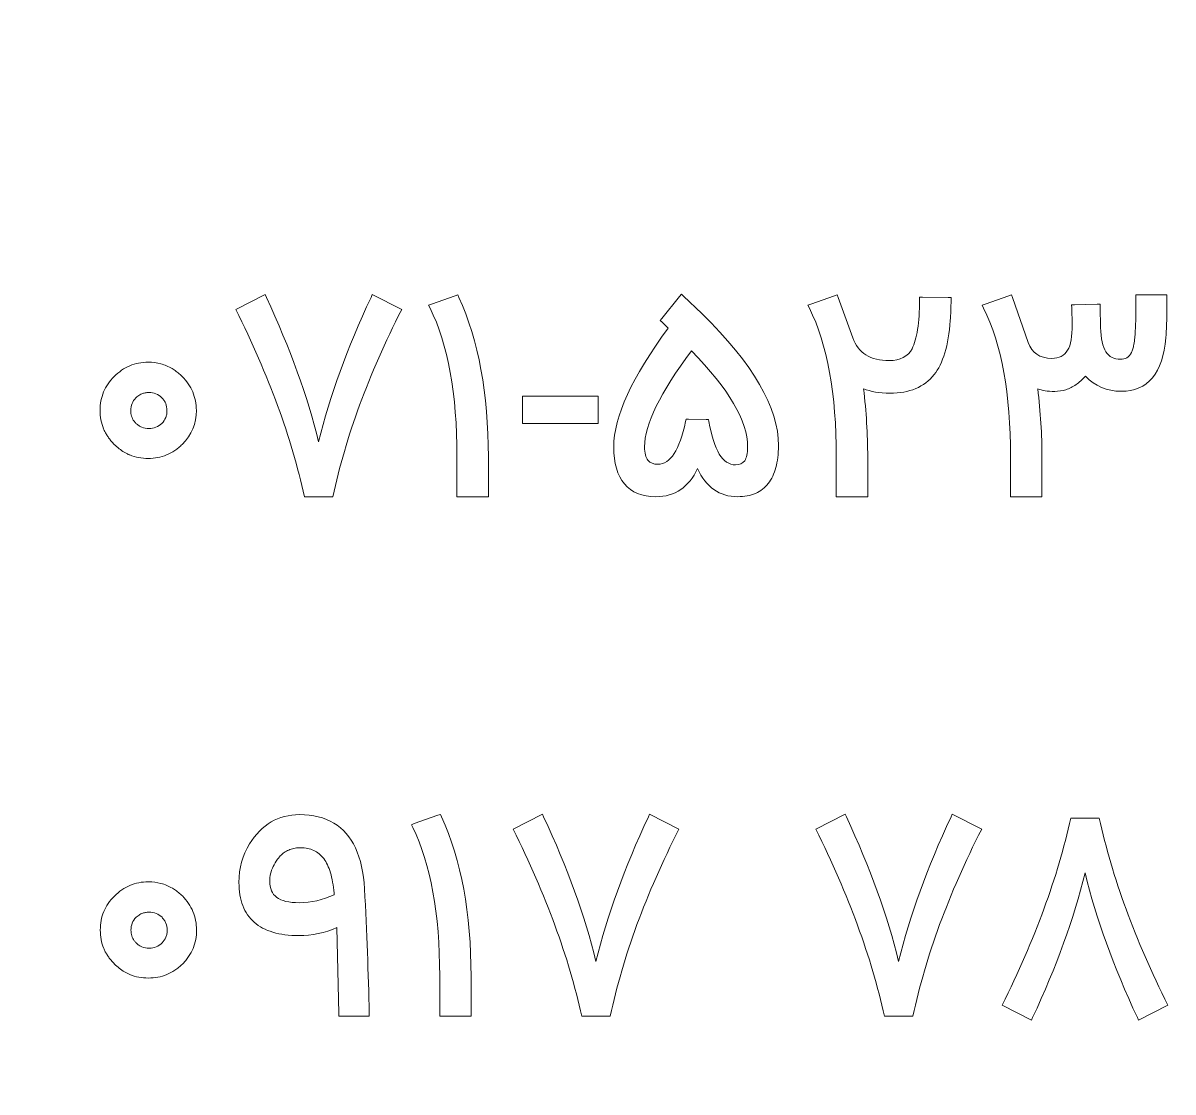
# Model space of a CAD drawing. Header units: millimetres. Extents: x -33 to 258, y -95 to 44.
# Drawn here: x 5.38 to 42.55, y -60.13 to -25.58 of the extents above; entities that cross this region are included whole.
import ezdxf

# ---------------------------------------------------------------- set-up
doc = ezdxf.new("R2010")
doc.units = ezdxf.units.MM
doc.header["$MEASUREMENT"] = 0
doc.layers.add('Layer 1', color=7, linetype='Continuous')

msp = doc.modelspace()

# ---------------------------------------------------------------- linework, layer by layer
at = {"layer": 'Layer 1', "color": 250, "lineweight": 18}
msp.add_open_spline([(-33.0567, -94.6882), (-33.0567, -94.6882), (105.7495, -94.6882), (105.7495, -94.6882), (105.7495, -94.6882), (105.7495, 44.118), (105.7495, 44.118), (105.7495, 44.118), (-33.0567, 44.118), (-33.0567, 44.118), (-33.0567, 44.118), (-33.0567, -94.6882), (-33.0567, -94.6882)], degree=3, knots=[0, 0, 0, 0, 0.25, 0.25, 0.25, 0.5, 0.5, 0.5, 0.75, 0.75, 0.75, 1, 1, 1, 1], dxfattribs=at)
at = {"layer": 'Layer 1', "color": 250, "lineweight": 9}
for points, knots in [([(17.6203, -34.8402), (16.5491, -36.9416), (15.808, -38.9577), (15.3972, -40.8901), (15.3972, -40.8901), (14.4761, -40.8901), (14.4761, -40.8901), (14.0574, -38.983), (13.3179, -36.9653), (12.2593, -34.8402), (12.2593, -34.8402), (13.2041, -34.3582), (13.2041, -34.3582), (13.2041, -34.3582), (13.2452, -34.4467), (13.2452, -34.4467), (14.0131, -36.0947), (14.5772, -37.651), (14.9343, -39.1173), (15.2961, -37.6479), (15.8602, -36.0915), (16.6297, -34.4467), (16.6297, -34.4467), (16.6707, -34.3582), (16.6707, -34.3582), (16.6707, -34.3582), (17.6203, -34.8402), (17.6203, -34.8402)], [0, 0, 0, 0, 0.1111111, 0.1111111, 0.1111111, 0.2222222, 0.2222222, 0.2222222, 0.3333333, 0.3333333, 0.3333333, 0.4444444, 0.4444444, 0.4444444, 0.5555556, 0.5555556, 0.5555556, 0.6666667, 0.6666667, 0.6666667, 0.7777778, 0.7777778, 0.7777778, 0.8888889, 0.8888889, 0.8888889, 1, 1, 1, 1]), ([(19.4674, -34.4467), (20.1026, -35.8419), (20.4218, -37.561), (20.4218, -39.6071), (20.4218, -39.6071), (20.4218, -40.7969), (20.4218, -40.7969), (20.4218, -40.7969), (20.4218, -40.8901), (20.4218, -40.8901), (20.4218, -40.8901), (20.3285, -40.8901), (20.3285, -40.8901), (20.3285, -40.8901), (19.499, -40.8901), (19.499, -40.8901), (19.499, -40.8901), (19.4074, -40.8901), (19.4074, -40.8901), (19.4074, -40.8901), (19.4074, -40.7969), (19.4074, -40.7969), (19.4074, -40.7969), (19.4074, -39.5945), (19.4074, -39.5945), (19.4074, -37.5689), (19.1166, -35.9699), (18.5368, -34.7928), (18.5368, -34.7928), (18.491, -34.7011), (18.491, -34.7011), (18.491, -34.7011), (18.5873, -34.6632), (18.5873, -34.6632), (18.5873, -34.6632), (19.3521, -34.3946), (19.3521, -34.3946), (19.3521, -34.3946), (19.4311, -34.3677), (19.4311, -34.3677), (19.4311, -34.3677), (19.4674, -34.4467), (19.4674, -34.4467)], [0, 0, 0, 0, 0.0714286, 0.0714286, 0.0714286, 0.1428571, 0.1428571, 0.1428571, 0.2142857, 0.2142857, 0.2142857, 0.2857143, 0.2857143, 0.2857143, 0.3571429, 0.3571429, 0.3571429, 0.4285714, 0.4285714, 0.4285714, 0.5, 0.5, 0.5, 0.5714286, 0.5714286, 0.5714286, 0.6428571, 0.6428571, 0.6428571, 0.7142857, 0.7142857, 0.7142857, 0.7857143, 0.7857143, 0.7857143, 0.8571429, 0.8571429, 0.8571429, 0.9285714, 0.9285714, 0.9285714, 1, 1, 1, 1]), ([(25.8366, -40.8901), (25.3894, -40.8901), (25.0513, -40.7526), (24.8222, -40.4777), (24.5915, -40.2028), (24.4762, -39.8046), (24.4762, -39.2832), (24.4762, -38.3083), (25.0624, -37.0269), (26.2348, -35.4421), (26.2348, -35.4421), (26.0357, -35.251), (26.0357, -35.251), (26.0357, -35.251), (25.9709, -35.1909), (25.9709, -35.1909), (25.9709, -35.1909), (26.0262, -35.1261), (26.0262, -35.1261), (26.0262, -35.1261), (26.5998, -34.423), (26.5998, -34.423), (26.5998, -34.423), (26.6661, -34.344), (26.6661, -34.344), (26.6661, -34.344), (26.7341, -34.4135), (26.7341, -34.4135), (26.7341, -34.4135), (27.3187, -34.965), (27.3187, -34.965), (28.9809, -36.6003), (29.8088, -38.0239), (29.7993, -39.2374), (29.7993, -39.5155), (29.7709, -39.7509), (29.7156, -39.9452), (29.6603, -40.1491), (29.5781, -40.3213), (29.4707, -40.4635), (29.3632, -40.6025), (29.2258, -40.71), (29.0583, -40.7827), (28.8924, -40.8538), (28.6996, -40.8901), (28.48, -40.8901), (27.8938, -40.8901), (27.4593, -40.5852), (27.1796, -39.9784), (26.9079, -40.5852), (26.4607, -40.8901), (25.8366, -40.8901)], [0, 0, 0, 0, 0.0588235, 0.0588235, 0.0588235, 0.1176471, 0.1176471, 0.1176471, 0.1764706, 0.1764706, 0.1764706, 0.2352941, 0.2352941, 0.2352941, 0.2941176, 0.2941176, 0.2941176, 0.3529412, 0.3529412, 0.3529412, 0.4117647, 0.4117647, 0.4117647, 0.4705882, 0.4705882, 0.4705882, 0.5294118, 0.5294118, 0.5294118, 0.5882353, 0.5882353, 0.5882353, 0.6470588, 0.6470588, 0.6470588, 0.7058824, 0.7058824, 0.7058824, 0.7647059, 0.7647059, 0.7647059, 0.8235294, 0.8235294, 0.8235294, 0.8823529, 0.8823529, 0.8823529, 0.9411765, 0.9411765, 0.9411765, 1, 1, 1, 1]), ([(32.2025, -35.7566), (32.3748, -36.2464), (32.7682, -36.4929), (33.3828, -36.4929), (33.7399, -36.4929), (33.9864, -36.3649), (34.1191, -36.1073), (34.195, -35.9541), (34.2566, -35.7455), (34.2992, -35.4832), (34.3387, -35.2178), (34.3593, -34.9018), (34.3593, -34.5336), (34.3593, -34.5336), (34.3593, -34.442), (34.3593, -34.442), (34.3593, -34.442), (34.4525, -34.442), (34.4525, -34.442), (34.4525, -34.442), (35.2852, -34.4467), (35.2852, -34.4467), (35.2852, -34.4467), (35.3784, -34.4467), (35.3784, -34.4467), (35.3784, -34.4467), (35.3784, -34.5384), (35.3784, -34.5384), (35.3752, -34.7738), (35.3673, -34.9918), (35.3547, -35.1957), (35.2931, -36.0046), (35.1193, -36.5877), (34.8317, -36.9463), (34.5141, -37.3477), (34.037, -37.5467), (33.4018, -37.5436), (33.0589, -37.5436), (32.7745, -37.4946), (32.5486, -37.3998), (32.6386, -38.1345), (32.6845, -38.8708), (32.6845, -39.6071), (32.6845, -39.6071), (32.6845, -40.7969), (32.6845, -40.7969), (32.6845, -40.7969), (32.6845, -40.8901), (32.6845, -40.8901), (32.6845, -40.8901), (32.5912, -40.8901), (32.5912, -40.8901), (32.5912, -40.8901), (31.7617, -40.8901), (31.7617, -40.8901), (31.7617, -40.8901), (31.6701, -40.8901), (31.6701, -40.8901), (31.6701, -40.8901), (31.6701, -40.7969), (31.6701, -40.7969), (31.6701, -40.7969), (31.6701, -39.5945), (31.6701, -39.5945), (31.6701, -37.5689), (31.3793, -35.9699), (30.7995, -34.7928), (30.7995, -34.7928), (30.7537, -34.7011), (30.7537, -34.7011), (30.7537, -34.7011), (30.85, -34.6632), (30.85, -34.6632), (30.85, -34.6632), (31.6148, -34.3946), (31.6148, -34.3946), (31.6148, -34.3946), (31.7017, -34.3677), (31.7017, -34.3677), (31.7017, -34.3677), (31.7301, -34.4515), (31.7301, -34.4515), (31.7301, -34.4515), (32.2025, -35.7566), (32.2025, -35.7566)], [0, 0, 0, 0, 0.0357143, 0.0357143, 0.0357143, 0.0714286, 0.0714286, 0.0714286, 0.1071429, 0.1071429, 0.1071429, 0.1428571, 0.1428571, 0.1428571, 0.1785714, 0.1785714, 0.1785714, 0.2142857, 0.2142857, 0.2142857, 0.25, 0.25, 0.25, 0.2857143, 0.2857143, 0.2857143, 0.3214286, 0.3214286, 0.3214286, 0.3571429, 0.3571429, 0.3571429, 0.3928571, 0.3928571, 0.3928571, 0.4285714, 0.4285714, 0.4285714, 0.4642857, 0.4642857, 0.4642857, 0.5, 0.5, 0.5, 0.5357143, 0.5357143, 0.5357143, 0.5714286, 0.5714286, 0.5714286, 0.6071429, 0.6071429, 0.6071429, 0.6428571, 0.6428571, 0.6428571, 0.6785714, 0.6785714, 0.6785714, 0.7142857, 0.7142857, 0.7142857, 0.75, 0.75, 0.75, 0.7857143, 0.7857143, 0.7857143, 0.8214286, 0.8214286, 0.8214286, 0.8571429, 0.8571429, 0.8571429, 0.8928571, 0.8928571, 0.8928571, 0.9285714, 0.9285714, 0.9285714, 0.9642857, 0.9642857, 0.9642857, 1, 1, 1, 1]), ([(38.1814, -37.4045), (38.2714, -38.1535), (38.3173, -38.8882), (38.3173, -39.6071), (38.3173, -39.6071), (38.3173, -40.7969), (38.3173, -40.7969), (38.3173, -40.7969), (38.3173, -40.8901), (38.3173, -40.8901), (38.3173, -40.8901), (38.224, -40.8901), (38.224, -40.8901), (38.224, -40.8901), (37.3945, -40.8901), (37.3945, -40.8901), (37.3945, -40.8901), (37.3029, -40.8901), (37.3029, -40.8901), (37.3029, -40.8901), (37.3029, -40.7969), (37.3029, -40.7969), (37.3029, -40.7969), (37.3029, -39.5945), (37.3029, -39.5945), (37.3029, -37.5689), (37.0121, -35.9699), (36.4323, -34.7928), (36.4323, -34.7928), (36.3865, -34.7011), (36.3865, -34.7011), (36.3865, -34.7011), (36.4828, -34.6632), (36.4828, -34.6632), (36.4828, -34.6632), (37.2476, -34.3946), (37.2476, -34.3946), (37.2476, -34.3946), (37.3345, -34.3677), (37.3345, -34.3677), (37.3345, -34.3677), (37.3629, -34.4515), (37.3629, -34.4515), (37.3629, -34.4515), (37.8717, -35.9083), (37.8717, -35.9083), (37.9886, -36.2448), (38.2446, -36.4154), (38.6364, -36.4186), (38.8734, -36.4218), (39.0425, -36.3349), (39.1452, -36.1595), (39.2495, -35.9857), (39.2985, -35.7076), (39.289, -35.3252), (39.289, -35.3252), (39.2795, -34.7849), (39.2795, -34.7849), (39.2795, -34.7849), (39.2748, -34.6916), (39.2748, -34.6916), (39.2748, -34.6916), (39.3664, -34.6869), (39.3664, -34.6869), (39.3664, -34.6869), (40.1027, -34.6632), (40.1027, -34.6632), (40.1027, -34.6632), (40.1959, -34.6632), (40.1959, -34.6632), (40.1959, -34.6632), (40.1959, -34.7564), (40.1959, -34.7564), (40.1959, -34.7564), (40.2149, -35.4232), (40.2149, -35.4232), (40.2244, -35.7803), (40.2812, -36.041), (40.3855, -36.2053), (40.493, -36.368), (40.6478, -36.4502), (40.8485, -36.4502), (41.0175, -36.4534), (41.1392, -36.3791), (41.2103, -36.229), (41.2277, -36.1911), (41.2435, -36.1532), (41.2561, -36.1121), (41.2688, -36.0694), (41.2782, -36.0236), (41.2877, -35.973), (41.3035, -35.8877), (41.3114, -35.834), (41.3114, -35.8119), (41.3177, -35.7439), (41.3241, -35.676), (41.3304, -35.608), (41.3335, -35.5433), (41.3367, -35.4801), (41.3399, -35.4184), (41.343, -35.3568), (41.3446, -35.2984), (41.3478, -35.2431), (41.3478, -35.183), (41.3493, -35.1277), (41.3525, -35.0756), (41.3525, -35.0756), (41.3525, -34.4609), (41.3525, -34.4609), (41.3525, -34.4609), (41.3525, -34.3677), (41.3525, -34.3677), (41.3525, -34.3677), (41.4457, -34.3677), (41.4457, -34.3677), (41.4457, -34.3677), (42.2658, -34.3677), (42.2658, -34.3677), (42.2658, -34.3677), (42.3574, -34.3677), (42.3574, -34.3677), (42.3574, -34.3677), (42.3574, -34.4609), (42.3574, -34.4609), (42.3574, -34.4609), (42.3527, -35.0614), (42.3527, -35.0614), (42.3527, -35.2383), (42.3416, -35.4674), (42.3211, -35.7518), (42.2737, -36.3191), (42.1299, -36.7504), (41.8881, -37.0459), (41.6448, -37.3398), (41.3083, -37.4867), (40.8769, -37.4835), (40.4171, -37.4804), (40.0316, -37.3176), (39.7235, -36.9969), (39.6255, -37.1043), (39.5228, -37.1944), (39.4185, -37.2671), (39.3127, -37.3398), (39.2037, -37.3951), (39.0899, -37.4314), (38.973, -37.4693), (38.8513, -37.4867), (38.7281, -37.4867), (38.5005, -37.4867), (38.3173, -37.4598), (38.1814, -37.4045)], [0, 0, 0, 0, 0.02, 0.02, 0.02, 0.04, 0.04, 0.04, 0.06, 0.06, 0.06, 0.08, 0.08, 0.08, 0.1, 0.1, 0.1, 0.12, 0.12, 0.12, 0.14, 0.14, 0.14, 0.16, 0.16, 0.16, 0.18, 0.18, 0.18, 0.2, 0.2, 0.2, 0.22, 0.22, 0.22, 0.24, 0.24, 0.24, 0.26, 0.26, 0.26, 0.28, 0.28, 0.28, 0.3, 0.3, 0.3, 0.32, 0.32, 0.32, 0.34, 0.34, 0.34, 0.36, 0.36, 0.36, 0.38, 0.38, 0.38, 0.4, 0.4, 0.4, 0.42, 0.42, 0.42, 0.44, 0.44, 0.44, 0.46, 0.46, 0.46, 0.48, 0.48, 0.48, 0.5, 0.5, 0.5, 0.52, 0.52, 0.52, 0.54, 0.54, 0.54, 0.56, 0.56, 0.56, 0.58, 0.58, 0.58, 0.6, 0.6, 0.6, 0.62, 0.62, 0.62, 0.64, 0.64, 0.64, 0.66, 0.66, 0.66, 0.68, 0.68, 0.68, 0.7, 0.7, 0.7, 0.72, 0.72, 0.72, 0.74, 0.74, 0.74, 0.76, 0.76, 0.76, 0.78, 0.78, 0.78, 0.8, 0.8, 0.8, 0.82, 0.82, 0.82, 0.84, 0.84, 0.84, 0.86, 0.86, 0.86, 0.88, 0.88, 0.88, 0.9, 0.9, 0.9, 0.92, 0.92, 0.92, 0.94, 0.94, 0.94, 0.96, 0.96, 0.96, 0.98, 0.98, 0.98, 1, 1, 1, 1]), ([(25.4716, -39.2832), (25.4716, -39.4839), (25.5064, -39.6277), (25.5775, -39.7146), (25.6486, -39.7999), (25.7576, -39.8441), (25.9061, -39.8441), (26.3043, -39.8441), (26.6013, -39.3827), (26.7957, -38.46), (26.7957, -38.46), (26.8131, -38.3857), (26.8131, -38.3857), (26.8131, -38.3857), (26.8873, -38.3857), (26.8873, -38.3857), (26.8873, -38.3857), (27.4609, -38.3905), (27.4609, -38.3905), (27.4609, -38.3905), (27.5399, -38.3905), (27.5399, -38.3905), (27.5399, -38.3905), (27.5541, -38.4647), (27.5541, -38.4647), (27.7121, -39.3954), (27.9965, -39.8615), (28.4105, -39.8615), (28.5432, -39.8615), (28.6427, -39.8173), (28.7075, -39.7272), (28.7723, -39.6387), (28.8039, -39.4886), (28.8039, -39.2785), (28.8039, -38.4489), (28.1972, -37.4156), (26.9853, -36.1769), (25.9756, -37.5262), (25.4716, -38.5611), (25.4716, -39.2832)], [0, 0, 0, 0, 0.0769231, 0.0769231, 0.0769231, 0.1538462, 0.1538462, 0.1538462, 0.2307692, 0.2307692, 0.2307692, 0.3076923, 0.3076923, 0.3076923, 0.3846154, 0.3846154, 0.3846154, 0.4615385, 0.4615385, 0.4615385, 0.5384615, 0.5384615, 0.5384615, 0.6153846, 0.6153846, 0.6153846, 0.6923077, 0.6923077, 0.6923077, 0.7692308, 0.7692308, 0.7692308, 0.8461538, 0.8461538, 0.8461538, 0.9230769, 0.9230769, 0.9230769, 1, 1, 1, 1]), ([(8.1291, -37.2418), (8.186, -37.1581), (8.2523, -37.0791), (8.3266, -37.0032), (8.4024, -36.929), (8.483, -36.8626), (8.5652, -36.8041), (8.6489, -36.7473), (8.7374, -36.6983), (8.829, -36.6588), (9.0155, -36.5813), (9.213, -36.5434), (9.4263, -36.5434), (9.5685, -36.5434), (9.7044, -36.5608), (9.8324, -36.594), (9.9603, -36.6287), (10.082, -36.6809), (10.2005, -36.752), (10.221, -36.7631), (10.2432, -36.7773), (10.2669, -36.7931), (10.2906, -36.8089), (10.3127, -36.8247), (10.3332, -36.8389), (10.3554, -36.8547), (10.3775, -36.8721), (10.3996, -36.891), (10.4201, -36.9084), (10.4407, -36.9274), (10.4612, -36.9463), (10.4818, -36.9637), (10.5023, -36.9827), (10.5244, -37.0016), (10.6745, -37.1565), (10.7899, -37.324), (10.8657, -37.5057), (10.9036, -37.5989), (10.9321, -37.6937), (10.9526, -37.7932), (10.9716, -37.8912), (10.9826, -37.9955), (10.9826, -38.1029), (10.9826, -38.5295), (10.8294, -38.8945), (10.5244, -39.201), (10.4865, -39.2374), (10.4486, -39.2721), (10.4075, -39.3069), (10.368, -39.3401), (10.3269, -39.3717), (10.2827, -39.3985), (10.2005, -39.4554), (10.112, -39.5012), (10.0188, -39.5408), (9.9272, -39.5787), (9.8308, -39.6071), (9.7328, -39.6261), (9.6333, -39.645), (9.5322, -39.6545), (9.4263, -39.6545), (9.213, -39.6545), (9.0155, -39.6166), (8.829, -39.5423), (8.8148, -39.536), (8.799, -39.5297), (8.7832, -39.5218), (8.7674, -39.5139), (8.7532, -39.506), (8.739, -39.4981), (8.7248, -39.4918), (8.7105, -39.4839), (8.6947, -39.476), (8.6805, -39.4681), (8.6663, -39.4617), (8.6537, -39.4554), (8.5952, -39.4207), (8.5383, -39.3827), (8.4846, -39.3385), (8.4309, -39.2958), (8.3772, -39.25), (8.325, -39.201), (8.2966, -39.1694), (8.2697, -39.1378), (8.2413, -39.1047), (8.2144, -39.0731), (8.1875, -39.0399), (8.1623, -39.0083), (8.1386, -38.9751), (8.1149, -38.9419), (8.0943, -38.9087), (8.0722, -38.874), (8.0517, -38.8392), (8.0327, -38.8045), (8.0153, -38.7697), (7.9979, -38.7334), (7.9821, -38.6954), (7.9458, -38.6038), (7.9174, -38.5074), (7.8984, -38.4094), (7.881, -38.3099), (7.8715, -38.2072), (7.8715, -38.1013), (7.8715, -37.9939), (7.881, -37.8912), (7.8984, -37.7932), (7.9174, -37.6937), (7.9458, -37.5989), (7.9853, -37.5057), (8.0232, -37.414), (8.0706, -37.3255), (8.1291, -37.2418)], [0, 0, 0, 0, 0.027027, 0.027027, 0.027027, 0.0540541, 0.0540541, 0.0540541, 0.0810811, 0.0810811, 0.0810811, 0.1081081, 0.1081081, 0.1081081, 0.1351351, 0.1351351, 0.1351351, 0.1621622, 0.1621622, 0.1621622, 0.1891892, 0.1891892, 0.1891892, 0.2162162, 0.2162162, 0.2162162, 0.2432432, 0.2432432, 0.2432432, 0.2702703, 0.2702703, 0.2702703, 0.2972973, 0.2972973, 0.2972973, 0.3243243, 0.3243243, 0.3243243, 0.3513514, 0.3513514, 0.3513514, 0.3783784, 0.3783784, 0.3783784, 0.4054054, 0.4054054, 0.4054054, 0.4324324, 0.4324324, 0.4324324, 0.4594595, 0.4594595, 0.4594595, 0.4864865, 0.4864865, 0.4864865, 0.5135135, 0.5135135, 0.5135135, 0.5405405, 0.5405405, 0.5405405, 0.5675676, 0.5675676, 0.5675676, 0.5945946, 0.5945946, 0.5945946, 0.6216216, 0.6216216, 0.6216216, 0.6486486, 0.6486486, 0.6486486, 0.6756757, 0.6756757, 0.6756757, 0.7027027, 0.7027027, 0.7027027, 0.7297297, 0.7297297, 0.7297297, 0.7567568, 0.7567568, 0.7567568, 0.7837838, 0.7837838, 0.7837838, 0.8108108, 0.8108108, 0.8108108, 0.8378378, 0.8378378, 0.8378378, 0.8648649, 0.8648649, 0.8648649, 0.8918919, 0.8918919, 0.8918919, 0.9189189, 0.9189189, 0.9189189, 0.9459459, 0.9459459, 0.9459459, 0.972973, 0.972973, 0.972973, 1, 1, 1, 1]), ([(8.8622, -38.1077), (8.8622, -38.1393), (8.8638, -38.1693), (8.8685, -38.2009), (8.8733, -38.2309), (8.8812, -38.2609), (8.8891, -38.2909), (8.8986, -38.3194), (8.9096, -38.3478), (8.9223, -38.3747), (8.9349, -38.4), (8.9491, -38.4252), (8.9681, -38.4474), (8.987, -38.4711), (9.0076, -38.4948), (9.0281, -38.52), (9.0597, -38.5469), (9.0897, -38.5722), (9.1213, -38.5943), (9.1514, -38.6149), (9.1845, -38.6322), (9.2177, -38.6449), (9.2888, -38.6733), (9.3663, -38.6875), (9.45, -38.6907), (9.6127, -38.6875), (9.7518, -38.6307), (9.8671, -38.52), (9.9224, -38.4647), (9.9635, -38.4015), (9.9919, -38.3304), (10.0062, -38.2957), (10.0172, -38.2609), (10.0235, -38.223), (10.0299, -38.1867), (10.033, -38.1472), (10.033, -38.1077), (10.033, -38.0239), (10.0188, -37.9481), (9.9919, -37.8801), (9.9793, -37.847), (9.9619, -37.8154), (9.9398, -37.7838), (9.9193, -37.7537), (9.894, -37.7221), (9.8671, -37.6905), (9.7518, -37.5799), (9.6112, -37.5246), (9.4453, -37.5246), (9.4058, -37.5246), (9.3663, -37.5278), (9.3268, -37.5357), (9.2888, -37.5436), (9.2525, -37.5531), (9.2177, -37.5657), (9.1972, -37.5752), (9.1751, -37.5862), (9.1529, -37.5989), (9.1324, -37.6115), (9.1119, -37.6242), (9.0913, -37.64), (9.0708, -37.6558), (9.0502, -37.6732), (9.0281, -37.6905), (8.9175, -37.8059), (8.8622, -37.9449), (8.8622, -38.1077)], [0, 0, 0, 0, 0.0454545, 0.0454545, 0.0454545, 0.0909091, 0.0909091, 0.0909091, 0.1363636, 0.1363636, 0.1363636, 0.1818182, 0.1818182, 0.1818182, 0.2272727, 0.2272727, 0.2272727, 0.2727273, 0.2727273, 0.2727273, 0.3181818, 0.3181818, 0.3181818, 0.3636364, 0.3636364, 0.3636364, 0.4090909, 0.4090909, 0.4090909, 0.4545455, 0.4545455, 0.4545455, 0.5, 0.5, 0.5, 0.5454545, 0.5454545, 0.5454545, 0.5909091, 0.5909091, 0.5909091, 0.6363636, 0.6363636, 0.6363636, 0.6818182, 0.6818182, 0.6818182, 0.7272727, 0.7272727, 0.7272727, 0.7727273, 0.7727273, 0.7727273, 0.8181818, 0.8181818, 0.8181818, 0.8636364, 0.8636364, 0.8636364, 0.9090909, 0.9090909, 0.9090909, 0.9545455, 0.9545455, 0.9545455, 1, 1, 1, 1]), ([(23.8789, -38.5248), (23.8789, -38.5248), (21.6194, -38.5248), (21.6194, -38.5248), (21.6194, -38.5248), (21.5278, -38.5248), (21.5278, -38.5248), (21.5278, -38.5248), (21.5278, -38.4316), (21.5278, -38.4316), (21.5278, -38.4316), (21.5278, -37.7332), (21.5278, -37.7332), (21.5278, -37.7332), (21.5278, -37.64), (21.5278, -37.64), (21.5278, -37.64), (21.6194, -37.64), (21.6194, -37.64), (21.6194, -37.64), (23.8789, -37.64), (23.8789, -37.64), (23.8789, -37.64), (23.9721, -37.64), (23.9721, -37.64), (23.9721, -37.64), (23.9721, -37.7332), (23.9721, -37.7332), (23.9721, -37.7332), (23.9721, -38.4316), (23.9721, -38.4316), (23.9721, -38.4316), (23.9721, -38.5248), (23.9721, -38.5248), (23.9721, -38.5248), (23.8789, -38.5248), (23.8789, -38.5248)], [0, 0, 0, 0, 0.0833333, 0.0833333, 0.0833333, 0.1666667, 0.1666667, 0.1666667, 0.25, 0.25, 0.25, 0.3333333, 0.3333333, 0.3333333, 0.4166667, 0.4166667, 0.4166667, 0.5, 0.5, 0.5, 0.5833333, 0.5833333, 0.5833333, 0.6666667, 0.6666667, 0.6666667, 0.75, 0.75, 0.75, 0.8333333, 0.8333333, 0.8333333, 0.9166667, 0.9166667, 0.9166667, 1, 1, 1, 1]), ([(14.2931, -55.0788), (13.9787, -55.0788), (13.699, -55.0425), (13.4557, -54.9682), (13.2155, -54.8971), (13.0148, -54.7897), (12.8537, -54.6443), (12.6909, -54.5021), (12.5661, -54.3236), (12.4839, -54.1071), (12.4002, -53.8938), (12.3591, -53.6457), (12.3591, -53.3613), (12.3591, -52.8968), (12.4729, -52.4812), (12.7004, -52.1162), (13.0923, -51.4842), (13.6311, -51.1682), (14.3168, -51.1682), (14.7513, -51.1682), (15.1226, -51.2583), (15.4276, -51.4415), (15.7294, -51.6232), (15.9632, -51.8919), (16.126, -52.2458), (16.2934, -52.6013), (16.3898, -53.0406), (16.4183, -53.5651), (16.4925, -54.9603), (16.5431, -56.3034), (16.5715, -57.5927), (16.5715, -57.5927), (16.5715, -57.6859), (16.5715, -57.6859), (16.5715, -57.6859), (16.4783, -57.6859), (16.4783, -57.6859), (16.4783, -57.6859), (15.682, -57.6859), (15.682, -57.6859), (15.682, -57.6859), (15.5903, -57.6859), (15.5903, -57.6859), (15.5903, -57.6859), (15.5903, -57.5974), (15.5903, -57.5974), (15.5903, -57.5974), (15.5287, -54.8149), (15.5287, -54.8149), (15.1337, -54.9919), (14.7229, -55.0788), (14.2931, -55.0788)], [0, 0, 0, 0, 0.0588235, 0.0588235, 0.0588235, 0.1176471, 0.1176471, 0.1176471, 0.1764706, 0.1764706, 0.1764706, 0.2352941, 0.2352941, 0.2352941, 0.2941176, 0.2941176, 0.2941176, 0.3529412, 0.3529412, 0.3529412, 0.4117647, 0.4117647, 0.4117647, 0.4705882, 0.4705882, 0.4705882, 0.5294118, 0.5294118, 0.5294118, 0.5882353, 0.5882353, 0.5882353, 0.6470588, 0.6470588, 0.6470588, 0.7058824, 0.7058824, 0.7058824, 0.7647059, 0.7647059, 0.7647059, 0.8235294, 0.8235294, 0.8235294, 0.8823529, 0.8823529, 0.8823529, 0.9411765, 0.9411765, 0.9411765, 1, 1, 1, 1]), ([(18.9084, -51.2425), (19.5436, -52.6376), (19.8628, -54.3567), (19.8628, -56.4029), (19.8628, -56.4029), (19.8628, -57.5927), (19.8628, -57.5927), (19.8628, -57.5927), (19.8628, -57.6859), (19.8628, -57.6859), (19.8628, -57.6859), (19.7696, -57.6859), (19.7696, -57.6859), (19.7696, -57.6859), (18.94, -57.6859), (18.94, -57.6859), (18.94, -57.6859), (18.8484, -57.6859), (18.8484, -57.6859), (18.8484, -57.6859), (18.8484, -57.5927), (18.8484, -57.5927), (18.8484, -57.5927), (18.8484, -56.3903), (18.8484, -56.3903), (18.8484, -54.3646), (18.5577, -52.7656), (17.9778, -51.5885), (17.9778, -51.5885), (17.932, -51.4968), (17.932, -51.4968), (17.932, -51.4968), (18.0283, -51.4589), (18.0283, -51.4589), (18.0283, -51.4589), (18.7931, -51.1903), (18.7931, -51.1903), (18.7931, -51.1903), (18.8721, -51.1635), (18.8721, -51.1635), (18.8721, -51.1635), (18.9084, -51.2425), (18.9084, -51.2425)], [0, 0, 0, 0, 0.0714286, 0.0714286, 0.0714286, 0.1428571, 0.1428571, 0.1428571, 0.2142857, 0.2142857, 0.2142857, 0.2857143, 0.2857143, 0.2857143, 0.3571429, 0.3571429, 0.3571429, 0.4285714, 0.4285714, 0.4285714, 0.5, 0.5, 0.5, 0.5714286, 0.5714286, 0.5714286, 0.6428571, 0.6428571, 0.6428571, 0.7142857, 0.7142857, 0.7142857, 0.7857143, 0.7857143, 0.7857143, 0.8571429, 0.8571429, 0.8571429, 0.9285714, 0.9285714, 0.9285714, 1, 1, 1, 1]), ([(26.5843, -51.6359), (25.513, -53.7374), (24.772, -55.7535), (24.3612, -57.6859), (24.3612, -57.6859), (23.44, -57.6859), (23.44, -57.6859), (23.0213, -55.7788), (22.2818, -53.7611), (21.2232, -51.6359), (21.2232, -51.6359), (22.1681, -51.154), (22.1681, -51.154), (22.1681, -51.154), (22.2091, -51.2425), (22.2091, -51.2425), (22.977, -52.8904), (23.5411, -54.4468), (23.8982, -55.9131), (24.26, -54.4436), (24.8241, -52.8873), (25.5936, -51.2425), (25.5936, -51.2425), (25.6347, -51.154), (25.6347, -51.154), (25.6347, -51.154), (26.5843, -51.6359), (26.5843, -51.6359)], [0, 0, 0, 0, 0.1111111, 0.1111111, 0.1111111, 0.2222222, 0.2222222, 0.2222222, 0.3333333, 0.3333333, 0.3333333, 0.4444444, 0.4444444, 0.4444444, 0.5555556, 0.5555556, 0.5555556, 0.6666667, 0.6666667, 0.6666667, 0.7777778, 0.7777778, 0.7777778, 0.8888889, 0.8888889, 0.8888889, 1, 1, 1, 1]), ([(36.3688, -51.6359), (35.2975, -53.7374), (34.5565, -55.7535), (34.1457, -57.6859), (34.1457, -57.6859), (33.2245, -57.6859), (33.2245, -57.6859), (32.8058, -55.7788), (32.0663, -53.7611), (31.0077, -51.6359), (31.0077, -51.6359), (31.9526, -51.154), (31.9526, -51.154), (31.9526, -51.154), (31.9936, -51.2425), (31.9936, -51.2425), (32.7615, -52.8904), (33.3256, -54.4468), (33.6827, -55.9131), (34.0445, -54.4436), (34.6086, -52.8873), (35.3781, -51.2425), (35.3781, -51.2425), (35.4192, -51.154), (35.4192, -51.154), (35.4192, -51.154), (36.3688, -51.6359), (36.3688, -51.6359)], [0, 0, 0, 0, 0.1111111, 0.1111111, 0.1111111, 0.2222222, 0.2222222, 0.2222222, 0.3333333, 0.3333333, 0.3333333, 0.4444444, 0.4444444, 0.4444444, 0.5555556, 0.5555556, 0.5555556, 0.6666667, 0.6666667, 0.6666667, 0.7777778, 0.7777778, 0.7777778, 0.8888889, 0.8888889, 0.8888889, 1, 1, 1, 1]), ([(37.9758, -57.8107), (37.9758, -57.8107), (37.0309, -57.3288), (37.0309, -57.3288), (38.0895, -55.2036), (38.829, -53.1859), (39.2477, -51.2788), (39.2477, -51.2788), (40.1689, -51.2788), (40.1689, -51.2788), (40.586, -53.1859), (41.3255, -55.2036), (42.3873, -57.3288), (42.3873, -57.3288), (41.4424, -57.8107), (41.4424, -57.8107), (41.4424, -57.8107), (41.4013, -57.727), (41.4013, -57.727), (40.6318, -56.0758), (40.0693, -54.5179), (39.7107, -53.0516), (39.3504, -54.5274), (38.7847, -56.0853), (38.0168, -57.727), (38.0168, -57.727), (37.9758, -57.8107), (37.9758, -57.8107)], [0, 0, 0, 0, 0.1111111, 0.1111111, 0.1111111, 0.2222222, 0.2222222, 0.2222222, 0.3333333, 0.3333333, 0.3333333, 0.4444444, 0.4444444, 0.4444444, 0.5555556, 0.5555556, 0.5555556, 0.6666667, 0.6666667, 0.6666667, 0.7777778, 0.7777778, 0.7777778, 0.8888889, 0.8888889, 0.8888889, 1, 1, 1, 1]), ([(14.3073, -54.0154), (14.6928, -54.0154), (15.0689, -53.9285), (15.4371, -53.7563), (15.4371, -53.7563), (15.4323, -53.7089), (15.4323, -53.7089), (15.4102, -53.4498), (15.3723, -53.2286), (15.317, -53.0469), (15.2601, -52.862), (15.189, -52.7087), (15.0989, -52.5887), (15.0057, -52.4717), (14.8983, -52.3833), (14.775, -52.3248), (14.6549, -52.2663), (14.5159, -52.2379), (14.3579, -52.2379), (14.2931, -52.2379), (14.2315, -52.2426), (14.173, -52.2505), (14.1145, -52.26), (14.0592, -52.2758), (14.0071, -52.2979), (13.9534, -52.3153), (13.9044, -52.3406), (13.8586, -52.3722), (13.8112, -52.3991), (13.7669, -52.4338), (13.7243, -52.4733), (13.6832, -52.5128), (13.6453, -52.5586), (13.6089, -52.6076), (13.5489, -52.6882), (13.5015, -52.7672), (13.4651, -52.843), (13.4272, -52.9236), (13.4004, -53.0026), (13.3814, -53.0801), (13.3624, -53.1606), (13.353, -53.2396), (13.353, -53.3202), (13.353, -53.5556), (13.4288, -53.7295), (13.5805, -53.8432), (13.7322, -53.957), (13.9739, -54.0154), (14.3073, -54.0154)], [0, 0, 0, 0, 0.0625, 0.0625, 0.0625, 0.125, 0.125, 0.125, 0.1875, 0.1875, 0.1875, 0.25, 0.25, 0.25, 0.3125, 0.3125, 0.3125, 0.375, 0.375, 0.375, 0.4375, 0.4375, 0.4375, 0.5, 0.5, 0.5, 0.5625, 0.5625, 0.5625, 0.625, 0.625, 0.625, 0.6875, 0.6875, 0.6875, 0.75, 0.75, 0.75, 0.8125, 0.8125, 0.8125, 0.875, 0.875, 0.875, 0.9375, 0.9375, 0.9375, 1, 1, 1, 1]), ([(8.1356, -54.0376), (8.1925, -53.9538), (8.2588, -53.8748), (8.3331, -53.799), (8.4089, -53.7247), (8.4895, -53.6584), (8.5717, -53.5999), (8.6554, -53.543), (8.7439, -53.494), (8.8356, -53.4545), (9.022, -53.3771), (9.2195, -53.3392), (9.4328, -53.3392), (9.575, -53.3392), (9.7109, -53.3566), (9.8389, -53.3897), (9.9669, -53.4245), (10.0885, -53.4766), (10.207, -53.5477), (10.2276, -53.5588), (10.2497, -53.573), (10.2734, -53.5888), (10.2971, -53.6046), (10.3192, -53.6204), (10.3398, -53.6347), (10.3619, -53.6505), (10.384, -53.6678), (10.4061, -53.6868), (10.4267, -53.7042), (10.4472, -53.7231), (10.4678, -53.7421), (10.4883, -53.7595), (10.5088, -53.7784), (10.531, -53.7974), (10.6811, -53.9522), (10.7964, -54.1197), (10.8722, -54.3014), (10.9102, -54.3947), (10.9386, -54.4895), (10.9591, -54.589), (10.9781, -54.687), (10.9892, -54.7912), (10.9892, -54.8987), (10.9892, -55.3253), (10.8359, -55.6903), (10.531, -55.9968), (10.493, -56.0332), (10.4551, -56.0679), (10.414, -56.1027), (10.3745, -56.1359), (10.3334, -56.1675), (10.2892, -56.1943), (10.207, -56.2512), (10.1186, -56.297), (10.0253, -56.3365), (9.9337, -56.3745), (9.8373, -56.4029), (9.7393, -56.4219), (9.6398, -56.4408), (9.5387, -56.4503), (9.4328, -56.4503), (9.2195, -56.4503), (9.022, -56.4124), (8.8356, -56.3381), (8.8213, -56.3318), (8.8055, -56.3255), (8.7897, -56.3176), (8.7739, -56.3097), (8.7597, -56.3018), (8.7455, -56.2939), (8.7313, -56.2876), (8.7171, -56.2797), (8.7013, -56.2718), (8.687, -56.2639), (8.6728, -56.2575), (8.6602, -56.2512), (8.6017, -56.2165), (8.5448, -56.1785), (8.4911, -56.1343), (8.4374, -56.0916), (8.3837, -56.0458), (8.3315, -55.9968), (8.3031, -55.9652), (8.2762, -55.9336), (8.2478, -55.9004), (8.2209, -55.8688), (8.1941, -55.8357), (8.1688, -55.8041), (8.1451, -55.7709), (8.1214, -55.7377), (8.1008, -55.7045), (8.0787, -55.6698), (8.0582, -55.635), (8.0392, -55.6002), (8.0218, -55.5655), (8.0045, -55.5291), (7.9887, -55.4912), (7.9523, -55.3996), (7.9239, -55.3032), (7.9049, -55.2052), (7.8875, -55.1057), (7.878, -55.003), (7.878, -54.8971), (7.878, -54.7897), (7.8875, -54.687), (7.9049, -54.589), (7.9239, -54.4895), (7.9523, -54.3947), (7.9918, -54.3014), (8.0297, -54.2098), (8.0771, -54.1213), (8.1356, -54.0376)], [0, 0, 0, 0, 0.027027, 0.027027, 0.027027, 0.0540541, 0.0540541, 0.0540541, 0.0810811, 0.0810811, 0.0810811, 0.1081081, 0.1081081, 0.1081081, 0.1351351, 0.1351351, 0.1351351, 0.1621622, 0.1621622, 0.1621622, 0.1891892, 0.1891892, 0.1891892, 0.2162162, 0.2162162, 0.2162162, 0.2432432, 0.2432432, 0.2432432, 0.2702703, 0.2702703, 0.2702703, 0.2972973, 0.2972973, 0.2972973, 0.3243243, 0.3243243, 0.3243243, 0.3513514, 0.3513514, 0.3513514, 0.3783784, 0.3783784, 0.3783784, 0.4054054, 0.4054054, 0.4054054, 0.4324324, 0.4324324, 0.4324324, 0.4594595, 0.4594595, 0.4594595, 0.4864865, 0.4864865, 0.4864865, 0.5135135, 0.5135135, 0.5135135, 0.5405405, 0.5405405, 0.5405405, 0.5675676, 0.5675676, 0.5675676, 0.5945946, 0.5945946, 0.5945946, 0.6216216, 0.6216216, 0.6216216, 0.6486486, 0.6486486, 0.6486486, 0.6756757, 0.6756757, 0.6756757, 0.7027027, 0.7027027, 0.7027027, 0.7297297, 0.7297297, 0.7297297, 0.7567568, 0.7567568, 0.7567568, 0.7837838, 0.7837838, 0.7837838, 0.8108108, 0.8108108, 0.8108108, 0.8378378, 0.8378378, 0.8378378, 0.8648649, 0.8648649, 0.8648649, 0.8918919, 0.8918919, 0.8918919, 0.9189189, 0.9189189, 0.9189189, 0.9459459, 0.9459459, 0.9459459, 0.972973, 0.972973, 0.972973, 1, 1, 1, 1]), ([(8.8687, -54.9034), (8.8687, -54.935), (8.8703, -54.9651), (8.8751, -54.9967), (8.8798, -55.0267), (8.8877, -55.0567), (8.8956, -55.0867), (8.9051, -55.1152), (8.9161, -55.1436), (8.9288, -55.1705), (8.9414, -55.1957), (8.9556, -55.221), (8.9746, -55.2431), (8.9936, -55.2668), (9.0141, -55.2905), (9.0346, -55.3158), (9.0662, -55.3427), (9.0963, -55.368), (9.1279, -55.3901), (9.1579, -55.4106), (9.1911, -55.428), (9.2243, -55.4406), (9.2954, -55.4691), (9.3728, -55.4833), (9.4565, -55.4865), (9.6193, -55.4833), (9.7583, -55.4264), (9.8737, -55.3158), (9.929, -55.2605), (9.97, -55.1973), (9.9985, -55.1262), (10.0127, -55.0915), (10.0238, -55.0567), (10.0301, -55.0188), (10.0364, -54.9824), (10.0396, -54.9429), (10.0396, -54.9034), (10.0396, -54.8197), (10.0253, -54.7438), (9.9985, -54.6759), (9.9858, -54.6427), (9.9685, -54.6111), (9.9463, -54.5795), (9.9258, -54.5495), (9.9005, -54.5179), (9.8737, -54.4863), (9.7583, -54.3757), (9.6177, -54.3204), (9.4518, -54.3204), (9.4123, -54.3204), (9.3728, -54.3236), (9.3333, -54.3315), (9.2954, -54.3394), (9.259, -54.3488), (9.2243, -54.3615), (9.2037, -54.371), (9.1816, -54.382), (9.1595, -54.3947), (9.1389, -54.4073), (9.1184, -54.4199), (9.0978, -54.4357), (9.0773, -54.4515), (9.0568, -54.4689), (9.0346, -54.4863), (8.924, -54.6016), (8.8687, -54.7407), (8.8687, -54.9034)], [0, 0, 0, 0, 0.0454545, 0.0454545, 0.0454545, 0.0909091, 0.0909091, 0.0909091, 0.1363636, 0.1363636, 0.1363636, 0.1818182, 0.1818182, 0.1818182, 0.2272727, 0.2272727, 0.2272727, 0.2727273, 0.2727273, 0.2727273, 0.3181818, 0.3181818, 0.3181818, 0.3636364, 0.3636364, 0.3636364, 0.4090909, 0.4090909, 0.4090909, 0.4545455, 0.4545455, 0.4545455, 0.5, 0.5, 0.5, 0.5454545, 0.5454545, 0.5454545, 0.5909091, 0.5909091, 0.5909091, 0.6363636, 0.6363636, 0.6363636, 0.6818182, 0.6818182, 0.6818182, 0.7272727, 0.7272727, 0.7272727, 0.7727273, 0.7727273, 0.7727273, 0.8181818, 0.8181818, 0.8181818, 0.8636364, 0.8636364, 0.8636364, 0.9090909, 0.9090909, 0.9090909, 0.9545455, 0.9545455, 0.9545455, 1, 1, 1, 1])]:
    msp.add_open_spline(points, degree=3, knots=knots, dxfattribs=at)

doc.saveas('drawing.dxf')
